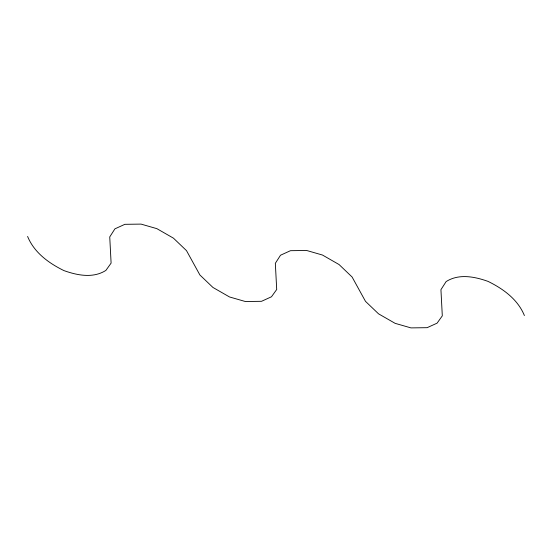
<?xml version="1.0" encoding="UTF-8"?>
<svg xmlns="http://www.w3.org/2000/svg" width="552" height="552" viewBox="0 0 552 552"><rect width="100%" height="100%" fill="white"/><g stroke="black" fill="none" stroke-linecap="round" stroke-linejoin="round"><path stroke-width="0.83" d="M524.4 315.558C517.845 299.425 503.238 288.834 488.078 281.41C474.72 276.614 458.829 273.454 446.113 281.596L440.938 289.676L442.304 315.854L437.087 323.155L427.124 327.681L410.964 327.895L395.122 323.341L378.534 313.826L365.5 301.357L352.1 277.014L339.066 264.546L322.478 255.038L306.636 250.477L290.476 250.691L280.513 255.224L275.338 263.304L276.704 289.483L271.487 296.776L261.524 301.309L245.364 301.523L229.522 296.962L212.934 287.454L199.9 274.986L186.5 250.642L173.466 238.174L156.878 228.659L141.036 224.105L124.876 224.319L114.913 228.845L109.738 236.932L111.104 263.111L105.887 270.404C93.171 278.546 77.28 275.386 63.922 270.59C48.762 263.166 34.155 252.575 27.6 236.442"/></g></svg>
